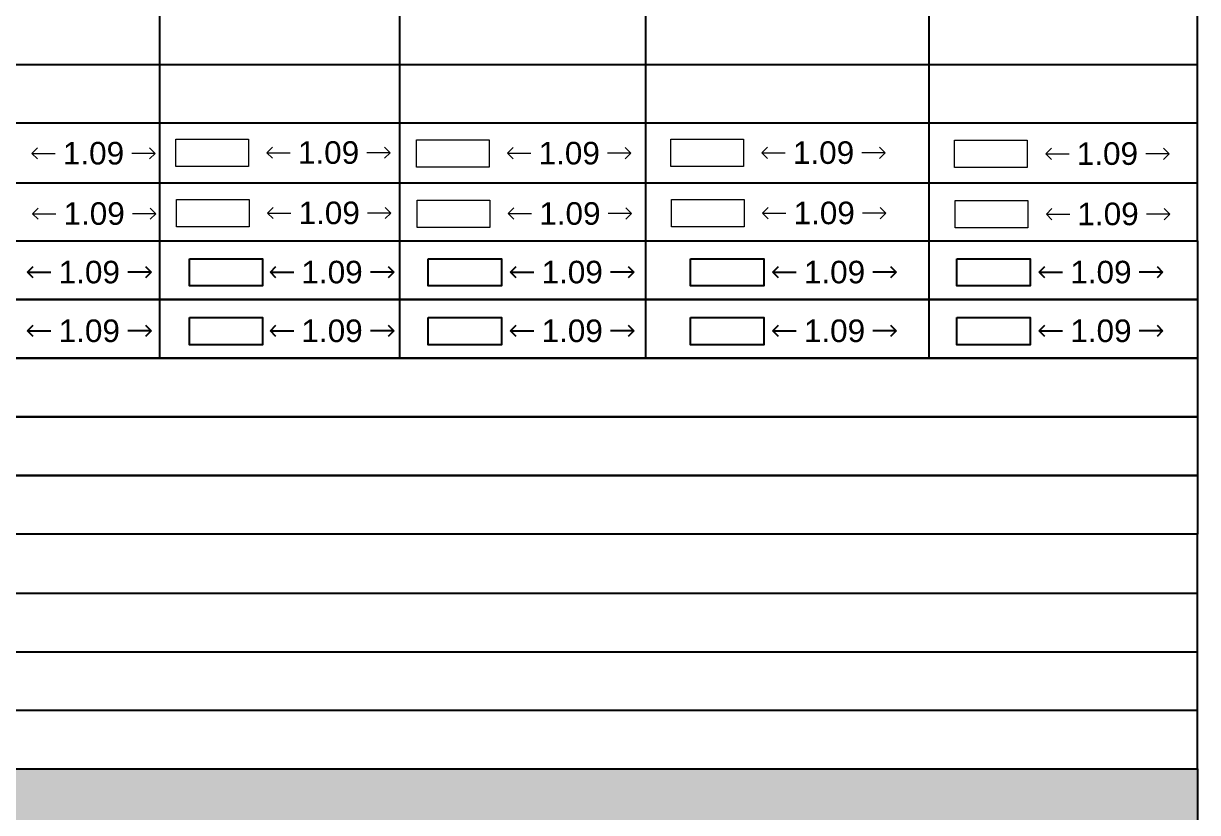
# Model space of a CAD drawing. Header units: millimetres. Extents: x -9481 to -9286, y 28694 to 28853.
# Drawn here: x -9452.65 to -9442.23, y 28744.34 to 28751.33 of the extents above; entities that cross this region are included whole.
import ezdxf

# ---------------------------------------------------------------- set-up
doc = ezdxf.new("R2010")
doc.units = ezdxf.units.MM
doc.header["$PDMODE"] = 34
doc.header["$PDSIZE"] = -15
doc.linetypes.add('CONTINULUS', pattern=[0])
for name, color, linetype in [('BLK_1_FLR_-1_ROOM_1_MEZ_AREA_1', 11, 'Continuous'), ('BLK_1_FLR_-1_ROOM_2_MEZ_AREA_1', 11, 'Continuous'), ('BLK_1_FLR_-2_ROOM_1_MEZ_AREA_1', 11, 'Continuous'), ('BLK_1_FLR_-2_ROOM_2_MEZ_AREA_1', 11, 'Continuous'), ('BLK_1_FLR_2_ROOM_1_MEZ_AREA_1', 11, 'Continuous'), ('BLK_1_FLR_2_ROOM_2_MEZ_AREA_1', 11, 'Continuous'), ('BLK_1_FLR_3_ROOM_1_MEZ_AREA_1', 11, 'Continuous'), ('BLK_1_FLR_3_ROOM_2_MEZ_AREA_1', 11, 'Continuous'), ('BLK_1_FLR_4_ROOM_1_MEZ_AREA_1', 11, 'Continuous'), ('BLK_1_FLR_4_ROOM_2_MEZ_AREA_1', 11, 'Continuous'), ('BLK_1_PLANTATION_GREENSTRIP', 7, 'Continuous'), ('HATCH', 7, 'Continuous')]:
    doc.layers.add(name, color=color, linetype=linetype)
for name, color, linetype, lineweight in [('BLK_1_FLR_-1_SERVICE_FLOOR', 7, 'Continuous', 0), ('BLK_1_FLR_-1_SERVICE_FLOOR_EXISTING', 7, 'Continuous', 0), ('BLK_1_FLR_-2_SERVICE_FLOOR', 7, 'Continuous', 0), ('BLK_1_FLR_-2_SERVICE_FLOOR_EXISTING', 7, 'Continuous', 0), ('BLK_1_FLR_3_SERVICE_FLOOR', 7, 'Continuous', 0), ('BLK_1_FLR_3_SERVICE_FLOOR_EXISTING', 7, 'Continuous', 0), ('BLK_1_FLR_4_SERVICE_FLOOR', 7, 'Continuous', 0), ('BLK_1_FLR_4_SERVICE_FLOOR_EXISTING', 7, 'Continuous', 0), ('BLK_1_FLR_5_SERVICE_FLOOR', 7, 'Continuous', 0), ('BLK_1_FLR_5_SERVICE_FLOOR_EXISTING', 7, 'Continuous', 0), ('PLAN', 7, 'Continuous', 40)]:
    doc.layers.add(name, color=color, linetype=linetype, lineweight=lineweight)
doc.styles.add('Arial', font='arial.ttf', dxfattribs={"height": 0.2})
doc.styles.add('style2', font='arial.ttf', dxfattribs={"height": 0.3})
doc.dimstyles.new('INT DIM', dxfattribs={"dimtxt": 0.3, "dimasz": 0.1, "dimexe": 0.18, "dimexo": 0.0625, "dimgap": 0.09, "dimtad": 0, "dimzin": 0, "dimdsep": 46, "dimtxsty": 'style2', "dimblk": 'OPEN90', "dimcen": 0.09, "dimse1": 1, "dimse2": 1, "dimclrd": 250, "dimclrt": 256, "dimadec": 0, "dimazin": 0, "dimtfac": 1, "dimtofl": 0, "dimtmove": 0, "dimatfit": 3, "dimfxl": 1, "dimtolj": 1, "dimtzin": 0, "dimlwd": -1, "dimarcsym": 0})

# ---------------------------------------------------------------- blocks, each defined once
blk = doc.blocks.new('J4')
at = {"layer": 'HATCH', "linetype": 'CONTINULUS', "ltscale": 0.05}
h = blk.add_hatch(color=241, dxfattribs=at)
h.dxf.hatch_style = 1
h.paths.add_polyline_path([(-9435.455, 28796.771), (-9435.455, 28795.998), (-9396.427, 28795.998), (-9396.427, 28796.771)])
blk.add_lwpolyline([(-9435.455, 28796.771), (-9396.427, 28796.771), (-9396.427, 28795.998), (-9435.455, 28795.998), (-9435.455, 28796.771)], close=True)
blk = doc.blocks.new('_Open90')
at = {"layer": 'PLAN', "color": 0, "lineweight": -2}
for p, q in [((0, 0), (-1, 0)), ((-0.5, 0.5), (0, 0)), ((0, 0), (-0.5, -0.5))]:
    blk.add_line(p, q, dxfattribs=at)
blk = doc.blocks.new('*D270')
at = {"layer": 'BLK_1_FLR_2_ROOM_1_MEZ_AREA_1', "color": 250, "ltscale": 0.05}
for p, q in [((-9452.509323, 28749.126362), (-9452.402135, 28749.126362)), ((-9451.614347, 28749.126362), (-9451.721535, 28749.126362))]:
    blk.add_line(p, q, dxfattribs=at)
at = {"layer": 'Defpoints', "color": 0}
for p in [(-9452.609323, 28749.246437), (-9451.514347, 28749.246437), (-9451.514347, 28749.126362)]:
    blk.add_point(p, dxfattribs=at)
at = {"layer": 'BLK_1_FLR_2_ROOM_1_MEZ_AREA_1', "color": 250, "xscale": 0.1, "yscale": 0.1, "zscale": 0.1, "rotation": 180}
blk.add_blockref('_Open90', (-9452.609323, 28749.126362), dxfattribs=at)
at = {"layer": 'BLK_1_FLR_2_ROOM_1_MEZ_AREA_1', "color": 250, "xscale": 0.1, "yscale": 0.1, "zscale": 0.1}
blk.add_blockref('_Open90', (-9451.514347, 28749.126362), dxfattribs=at)
at = {"layer": 'BLK_1_FLR_2_ROOM_1_MEZ_AREA_1', "linetype": 'CONTINULUS', "ltscale": 0.05, "insert": (-9452.061835, 28749.126362), "char_height": 0.2, "attachment_point": 5, "style": 'Arial', "bg_fill": 3, "box_fill_scale": 1.1, "bg_fill_color": 256, "bg_fill_true_color": 13158600, "bg_fill_transparency": 0}
blk.add_mtext('\\A1;1.09', dxfattribs=at)
blk = doc.blocks.new('*D271')
at = {"layer": 'BLK_1_FLR_3_ROOM_1_MEZ_AREA_1', "color": 250, "ltscale": 0.05}
for p, q in [((-9450.355799, 28749.126362), (-9450.248611, 28749.126362)), ((-9449.460823, 28749.126362), (-9449.568011, 28749.126362))]:
    blk.add_line(p, q, dxfattribs=at)
at = {"layer": 'Defpoints', "color": 0}
for p in [(-9450.455799, 28749.246437), (-9449.360823, 28749.246437), (-9449.360823, 28749.126362)]:
    blk.add_point(p, dxfattribs=at)
at = {"layer": 'BLK_1_FLR_3_ROOM_1_MEZ_AREA_1', "color": 250, "xscale": 0.1, "yscale": 0.1, "zscale": 0.1, "rotation": 180}
blk.add_blockref('_Open90', (-9450.455799, 28749.126362), dxfattribs=at)
at = {"layer": 'BLK_1_FLR_3_ROOM_1_MEZ_AREA_1', "color": 250, "xscale": 0.1, "yscale": 0.1, "zscale": 0.1}
blk.add_blockref('_Open90', (-9449.360823, 28749.126362), dxfattribs=at)
at = {"layer": 'BLK_1_FLR_3_ROOM_1_MEZ_AREA_1', "linetype": 'CONTINULUS', "ltscale": 0.05, "insert": (-9449.908311, 28749.126362), "char_height": 0.2, "attachment_point": 5, "style": 'Arial', "bg_fill": 3, "box_fill_scale": 1.1, "bg_fill_color": 256, "bg_fill_true_color": 13158600, "bg_fill_transparency": 0}
blk.add_mtext('\\A1;1.09', dxfattribs=at)
blk = doc.blocks.new('*D272')
at = {"layer": 'BLK_1_FLR_4_ROOM_1_MEZ_AREA_1', "color": 250, "ltscale": 0.05}
for p, q in [((-9448.225369, 28749.126362), (-9448.118181, 28749.126362)), ((-9447.330393, 28749.126362), (-9447.437581, 28749.126362))]:
    blk.add_line(p, q, dxfattribs=at)
at = {"layer": 'Defpoints', "color": 0}
for p in [(-9448.325369, 28749.246437), (-9447.230393, 28749.246437), (-9447.230393, 28749.126362)]:
    blk.add_point(p, dxfattribs=at)
at = {"layer": 'BLK_1_FLR_4_ROOM_1_MEZ_AREA_1', "color": 250, "xscale": 0.1, "yscale": 0.1, "zscale": 0.1, "rotation": 180}
blk.add_blockref('_Open90', (-9448.325369, 28749.126362), dxfattribs=at)
at = {"layer": 'BLK_1_FLR_4_ROOM_1_MEZ_AREA_1', "color": 250, "xscale": 0.1, "yscale": 0.1, "zscale": 0.1}
blk.add_blockref('_Open90', (-9447.230393, 28749.126362), dxfattribs=at)
at = {"layer": 'BLK_1_FLR_4_ROOM_1_MEZ_AREA_1', "linetype": 'CONTINULUS', "ltscale": 0.05, "insert": (-9447.777881, 28749.126362), "char_height": 0.2, "attachment_point": 5, "style": 'Arial', "bg_fill": 3, "box_fill_scale": 1.1, "bg_fill_color": 256, "bg_fill_true_color": 13158600, "bg_fill_transparency": 0}
blk.add_mtext('\\A1;1.09', dxfattribs=at)
blk = doc.blocks.new('*D273')
at = {"layer": 'BLK_1_FLR_-1_ROOM_1_MEZ_AREA_1', "color": 250, "ltscale": 0.05}
for p, q in [((-9445.897941, 28749.126362), (-9445.790753, 28749.126362)), ((-9445.002965, 28749.126362), (-9445.110153, 28749.126362))]:
    blk.add_line(p, q, dxfattribs=at)
at = {"layer": 'Defpoints', "color": 0}
for p in [(-9445.997941, 28749.246437), (-9444.902965, 28749.246437), (-9444.902965, 28749.126362)]:
    blk.add_point(p, dxfattribs=at)
at = {"layer": 'BLK_1_FLR_-1_ROOM_1_MEZ_AREA_1', "color": 250, "xscale": 0.1, "yscale": 0.1, "zscale": 0.1, "rotation": 180}
blk.add_blockref('_Open90', (-9445.997941, 28749.126362), dxfattribs=at)
at = {"layer": 'BLK_1_FLR_-1_ROOM_1_MEZ_AREA_1', "color": 250, "xscale": 0.1, "yscale": 0.1, "zscale": 0.1}
blk.add_blockref('_Open90', (-9444.902965, 28749.126362), dxfattribs=at)
at = {"layer": 'BLK_1_FLR_-1_ROOM_1_MEZ_AREA_1', "linetype": 'CONTINULUS', "ltscale": 0.05, "insert": (-9445.450453, 28749.126362), "char_height": 0.2, "attachment_point": 5, "style": 'Arial', "bg_fill": 3, "box_fill_scale": 1.1, "bg_fill_color": 256, "bg_fill_true_color": 13158600, "bg_fill_transparency": 0}
blk.add_mtext('\\A1;1.09', dxfattribs=at)
blk = doc.blocks.new('*D274')
at = {"layer": 'BLK_1_FLR_-2_ROOM_1_MEZ_AREA_1', "color": 250, "ltscale": 0.05}
for p, q in [((-9443.534248, 28749.126362), (-9443.42706, 28749.126362)), ((-9442.639272, 28749.126362), (-9442.74646, 28749.126362))]:
    blk.add_line(p, q, dxfattribs=at)
at = {"layer": 'Defpoints', "color": 0}
for p in [(-9443.634248, 28749.246437), (-9442.539272, 28749.246437), (-9442.539272, 28749.126362)]:
    blk.add_point(p, dxfattribs=at)
at = {"layer": 'BLK_1_FLR_-2_ROOM_1_MEZ_AREA_1', "color": 250, "xscale": 0.1, "yscale": 0.1, "zscale": 0.1, "rotation": 180}
blk.add_blockref('_Open90', (-9443.634248, 28749.126362), dxfattribs=at)
at = {"layer": 'BLK_1_FLR_-2_ROOM_1_MEZ_AREA_1', "color": 250, "xscale": 0.1, "yscale": 0.1, "zscale": 0.1}
blk.add_blockref('_Open90', (-9442.539272, 28749.126362), dxfattribs=at)
at = {"layer": 'BLK_1_FLR_-2_ROOM_1_MEZ_AREA_1', "linetype": 'CONTINULUS', "ltscale": 0.05, "insert": (-9443.08676, 28749.126362), "char_height": 0.2, "attachment_point": 5, "style": 'Arial', "bg_fill": 3, "box_fill_scale": 1.1, "bg_fill_color": 256, "bg_fill_true_color": 13158600, "bg_fill_transparency": 0}
blk.add_mtext('\\A1;1.09', dxfattribs=at)
blk = doc.blocks.new('*D277')
at = {"layer": 'BLK_1_FLR_2_ROOM_2_MEZ_AREA_1', "color": 250, "ltscale": 0.05}
for p, q in [((-9452.509323, 28748.605715), (-9452.402135, 28748.605715)), ((-9451.614347, 28748.605715), (-9451.721535, 28748.605715))]:
    blk.add_line(p, q, dxfattribs=at)
at = {"layer": 'Defpoints', "color": 0}
for p in [(-9452.609323, 28748.72579), (-9451.514347, 28748.72579), (-9451.514347, 28748.605715)]:
    blk.add_point(p, dxfattribs=at)
at = {"layer": 'BLK_1_FLR_2_ROOM_2_MEZ_AREA_1', "color": 250, "xscale": 0.1, "yscale": 0.1, "zscale": 0.1, "rotation": 180}
blk.add_blockref('_Open90', (-9452.609323, 28748.605715), dxfattribs=at)
at = {"layer": 'BLK_1_FLR_2_ROOM_2_MEZ_AREA_1', "color": 250, "xscale": 0.1, "yscale": 0.1, "zscale": 0.1}
blk.add_blockref('_Open90', (-9451.514347, 28748.605715), dxfattribs=at)
at = {"layer": 'BLK_1_FLR_2_ROOM_2_MEZ_AREA_1', "linetype": 'CONTINULUS', "ltscale": 0.05, "insert": (-9452.061835, 28748.605715), "char_height": 0.2, "attachment_point": 5, "style": 'Arial', "bg_fill": 3, "box_fill_scale": 1.1, "bg_fill_color": 256, "bg_fill_true_color": 13158600, "bg_fill_transparency": 0}
blk.add_mtext('\\A1;1.09', dxfattribs=at)
blk = doc.blocks.new('*D278')
at = {"layer": 'BLK_1_FLR_3_ROOM_2_MEZ_AREA_1', "color": 250, "ltscale": 0.05}
for p, q in [((-9450.355799, 28748.605715), (-9450.248611, 28748.605715)), ((-9449.460823, 28748.605715), (-9449.568011, 28748.605715))]:
    blk.add_line(p, q, dxfattribs=at)
at = {"layer": 'Defpoints', "color": 0}
for p in [(-9450.455799, 28748.72579), (-9449.360823, 28748.72579), (-9449.360823, 28748.605715)]:
    blk.add_point(p, dxfattribs=at)
at = {"layer": 'BLK_1_FLR_3_ROOM_2_MEZ_AREA_1', "color": 250, "xscale": 0.1, "yscale": 0.1, "zscale": 0.1, "rotation": 180}
blk.add_blockref('_Open90', (-9450.455799, 28748.605715), dxfattribs=at)
at = {"layer": 'BLK_1_FLR_3_ROOM_2_MEZ_AREA_1', "color": 250, "xscale": 0.1, "yscale": 0.1, "zscale": 0.1}
blk.add_blockref('_Open90', (-9449.360823, 28748.605715), dxfattribs=at)
at = {"layer": 'BLK_1_FLR_3_ROOM_2_MEZ_AREA_1', "linetype": 'CONTINULUS', "ltscale": 0.05, "insert": (-9449.908311, 28748.605715), "char_height": 0.2, "attachment_point": 5, "style": 'Arial', "bg_fill": 3, "box_fill_scale": 1.1, "bg_fill_color": 256, "bg_fill_true_color": 13158600, "bg_fill_transparency": 0}
blk.add_mtext('\\A1;1.09', dxfattribs=at)
blk = doc.blocks.new('*D279')
at = {"layer": 'BLK_1_FLR_4_ROOM_2_MEZ_AREA_1', "color": 250, "ltscale": 0.05}
for p, q in [((-9448.225369, 28748.605715), (-9448.118181, 28748.605715)), ((-9447.330393, 28748.605715), (-9447.437581, 28748.605715))]:
    blk.add_line(p, q, dxfattribs=at)
at = {"layer": 'Defpoints', "color": 0}
for p in [(-9448.325369, 28748.72579), (-9447.230393, 28748.72579), (-9447.230393, 28748.605715)]:
    blk.add_point(p, dxfattribs=at)
at = {"layer": 'BLK_1_FLR_4_ROOM_2_MEZ_AREA_1', "color": 250, "xscale": 0.1, "yscale": 0.1, "zscale": 0.1, "rotation": 180}
blk.add_blockref('_Open90', (-9448.325369, 28748.605715), dxfattribs=at)
at = {"layer": 'BLK_1_FLR_4_ROOM_2_MEZ_AREA_1', "color": 250, "xscale": 0.1, "yscale": 0.1, "zscale": 0.1}
blk.add_blockref('_Open90', (-9447.230393, 28748.605715), dxfattribs=at)
at = {"layer": 'BLK_1_FLR_4_ROOM_2_MEZ_AREA_1', "linetype": 'CONTINULUS', "ltscale": 0.05, "insert": (-9447.777881, 28748.605715), "char_height": 0.2, "attachment_point": 5, "style": 'Arial', "bg_fill": 3, "box_fill_scale": 1.1, "bg_fill_color": 256, "bg_fill_true_color": 13158600, "bg_fill_transparency": 0}
blk.add_mtext('\\A1;1.09', dxfattribs=at)
blk = doc.blocks.new('*D280')
at = {"layer": 'BLK_1_FLR_-1_ROOM_2_MEZ_AREA_1', "color": 250, "ltscale": 0.05}
for p, q in [((-9445.897941, 28748.605715), (-9445.790753, 28748.605715)), ((-9445.002965, 28748.605715), (-9445.110153, 28748.605715))]:
    blk.add_line(p, q, dxfattribs=at)
at = {"layer": 'Defpoints', "color": 0}
for p in [(-9445.997941, 28748.72579), (-9444.902965, 28748.72579), (-9444.902965, 28748.605715)]:
    blk.add_point(p, dxfattribs=at)
at = {"layer": 'BLK_1_FLR_-1_ROOM_2_MEZ_AREA_1', "color": 250, "xscale": 0.1, "yscale": 0.1, "zscale": 0.1, "rotation": 180}
blk.add_blockref('_Open90', (-9445.997941, 28748.605715), dxfattribs=at)
at = {"layer": 'BLK_1_FLR_-1_ROOM_2_MEZ_AREA_1', "color": 250, "xscale": 0.1, "yscale": 0.1, "zscale": 0.1}
blk.add_blockref('_Open90', (-9444.902965, 28748.605715), dxfattribs=at)
at = {"layer": 'BLK_1_FLR_-1_ROOM_2_MEZ_AREA_1', "linetype": 'CONTINULUS', "ltscale": 0.05, "insert": (-9445.450453, 28748.605715), "char_height": 0.2, "attachment_point": 5, "style": 'Arial', "bg_fill": 3, "box_fill_scale": 1.1, "bg_fill_color": 256, "bg_fill_true_color": 13158600, "bg_fill_transparency": 0}
blk.add_mtext('\\A1;1.09', dxfattribs=at)
blk = doc.blocks.new('*D281')
at = {"layer": 'BLK_1_FLR_-2_ROOM_2_MEZ_AREA_1', "color": 250, "ltscale": 0.05}
for p, q in [((-9443.534248, 28748.605715), (-9443.42706, 28748.605715)), ((-9442.639272, 28748.605715), (-9442.74646, 28748.605715))]:
    blk.add_line(p, q, dxfattribs=at)
at = {"layer": 'Defpoints', "color": 0}
for p in [(-9443.634248, 28748.72579), (-9442.539272, 28748.72579), (-9442.539272, 28748.605715)]:
    blk.add_point(p, dxfattribs=at)
at = {"layer": 'BLK_1_FLR_-2_ROOM_2_MEZ_AREA_1', "color": 250, "xscale": 0.1, "yscale": 0.1, "zscale": 0.1, "rotation": 180}
blk.add_blockref('_Open90', (-9443.634248, 28748.605715), dxfattribs=at)
at = {"layer": 'BLK_1_FLR_-2_ROOM_2_MEZ_AREA_1', "color": 250, "xscale": 0.1, "yscale": 0.1, "zscale": 0.1}
blk.add_blockref('_Open90', (-9442.539272, 28748.605715), dxfattribs=at)
at = {"layer": 'BLK_1_FLR_-2_ROOM_2_MEZ_AREA_1', "linetype": 'CONTINULUS', "ltscale": 0.05, "insert": (-9443.08676, 28748.605715), "char_height": 0.2, "attachment_point": 5, "style": 'Arial', "bg_fill": 3, "box_fill_scale": 1.1, "bg_fill_color": 256, "bg_fill_true_color": 13158600, "bg_fill_transparency": 0}
blk.add_mtext('\\A1;1.09', dxfattribs=at)
blk = doc.blocks.new('*D323')
at = {"layer": 'BLK_1_FLR_3_SERVICE_FLOOR', "color": 250, "ltscale": 0.05}
for p, q in [((-9452.472257, 28750.180411), (-9452.365068, 28750.180411)), ((-9451.57728, 28750.180411), (-9451.684468, 28750.180411))]:
    blk.add_line(p, q, dxfattribs=at)
at = {"layer": 'Defpoints', "color": 0}
for p in [(-9452.572257, 28750.300485), (-9451.47728, 28750.300485), (-9451.47728, 28750.180411)]:
    blk.add_point(p, dxfattribs=at)
at = {"layer": 'BLK_1_FLR_3_SERVICE_FLOOR', "color": 250, "xscale": 0.1, "yscale": 0.1, "zscale": 0.1, "rotation": 180}
blk.add_blockref('_Open90', (-9452.572257, 28750.180411), dxfattribs=at)
at = {"layer": 'BLK_1_FLR_3_SERVICE_FLOOR', "color": 250, "xscale": 0.1, "yscale": 0.1, "zscale": 0.1}
blk.add_blockref('_Open90', (-9451.47728, 28750.180411), dxfattribs=at)
at = {"layer": 'BLK_1_FLR_3_SERVICE_FLOOR', "linetype": 'CONTINULUS', "ltscale": 0.05, "insert": (-9452.024768, 28750.180411), "char_height": 0.2, "attachment_point": 5, "style": 'Arial', "bg_fill": 3, "box_fill_scale": 1.1, "bg_fill_color": 256, "bg_fill_true_color": 13158600, "bg_fill_transparency": 0}
blk.add_mtext('\\A1;1.09', dxfattribs=at)
blk = doc.blocks.new('*D324')
at = {"layer": 'BLK_1_FLR_4_SERVICE_FLOOR', "color": 250, "ltscale": 0.05}
for p, q in [((-9450.386752, 28750.186311), (-9450.279564, 28750.186311)), ((-9449.491776, 28750.186311), (-9449.598964, 28750.186311))]:
    blk.add_line(p, q, dxfattribs=at)
at = {"layer": 'Defpoints', "color": 0}
for p in [(-9450.486752, 28750.306386), (-9449.391776, 28750.306386), (-9449.391776, 28750.186311)]:
    blk.add_point(p, dxfattribs=at)
at = {"layer": 'BLK_1_FLR_4_SERVICE_FLOOR', "color": 250, "xscale": 0.1, "yscale": 0.1, "zscale": 0.1, "rotation": 180}
blk.add_blockref('_Open90', (-9450.486752, 28750.186311), dxfattribs=at)
at = {"layer": 'BLK_1_FLR_4_SERVICE_FLOOR', "color": 250, "xscale": 0.1, "yscale": 0.1, "zscale": 0.1}
blk.add_blockref('_Open90', (-9449.391776, 28750.186311), dxfattribs=at)
at = {"layer": 'BLK_1_FLR_4_SERVICE_FLOOR', "linetype": 'CONTINULUS', "ltscale": 0.05, "insert": (-9449.939264, 28750.186311), "char_height": 0.2, "attachment_point": 5, "style": 'Arial', "bg_fill": 3, "box_fill_scale": 1.1, "bg_fill_color": 256, "bg_fill_true_color": 13158600, "bg_fill_transparency": 0}
blk.add_mtext('\\A1;1.09', dxfattribs=at)
blk = doc.blocks.new('*D325')
at = {"layer": 'BLK_1_FLR_5_SERVICE_FLOOR', "color": 250, "ltscale": 0.05}
for p, q in [((-9448.251436, 28750.181013), (-9448.144248, 28750.181013)), ((-9447.35646, 28750.181013), (-9447.463648, 28750.181013))]:
    blk.add_line(p, q, dxfattribs=at)
at = {"layer": 'Defpoints', "color": 0}
for p in [(-9448.351436, 28750.301087), (-9447.25646, 28750.301087), (-9447.25646, 28750.181013)]:
    blk.add_point(p, dxfattribs=at)
at = {"layer": 'BLK_1_FLR_5_SERVICE_FLOOR', "color": 250, "xscale": 0.1, "yscale": 0.1, "zscale": 0.1, "rotation": 180}
blk.add_blockref('_Open90', (-9448.351436, 28750.181013), dxfattribs=at)
at = {"layer": 'BLK_1_FLR_5_SERVICE_FLOOR', "color": 250, "xscale": 0.1, "yscale": 0.1, "zscale": 0.1}
blk.add_blockref('_Open90', (-9447.25646, 28750.181013), dxfattribs=at)
at = {"layer": 'BLK_1_FLR_5_SERVICE_FLOOR', "linetype": 'CONTINULUS', "ltscale": 0.05, "insert": (-9447.803948, 28750.181013), "char_height": 0.2, "attachment_point": 5, "style": 'Arial', "bg_fill": 3, "box_fill_scale": 1.1, "bg_fill_color": 256, "bg_fill_true_color": 13158600, "bg_fill_transparency": 0}
blk.add_mtext('\\A1;1.09', dxfattribs=at)
blk = doc.blocks.new('*D326')
at = {"layer": 'BLK_1_FLR_-1_SERVICE_FLOOR', "color": 250, "ltscale": 0.05}
for p, q in [((-9445.995344, 28750.185588), (-9445.888156, 28750.185588)), ((-9445.100368, 28750.185588), (-9445.207556, 28750.185588))]:
    blk.add_line(p, q, dxfattribs=at)
at = {"layer": 'Defpoints', "color": 0}
for p in [(-9446.095344, 28750.305663), (-9445.000368, 28750.305663), (-9445.000368, 28750.185588)]:
    blk.add_point(p, dxfattribs=at)
at = {"layer": 'BLK_1_FLR_-1_SERVICE_FLOOR', "color": 250, "xscale": 0.1, "yscale": 0.1, "zscale": 0.1, "rotation": 180}
blk.add_blockref('_Open90', (-9446.095344, 28750.185588), dxfattribs=at)
at = {"layer": 'BLK_1_FLR_-1_SERVICE_FLOOR', "color": 250, "xscale": 0.1, "yscale": 0.1, "zscale": 0.1}
blk.add_blockref('_Open90', (-9445.000368, 28750.185588), dxfattribs=at)
at = {"layer": 'BLK_1_FLR_-1_SERVICE_FLOOR', "linetype": 'CONTINULUS', "ltscale": 0.05, "insert": (-9445.547856, 28750.185588), "char_height": 0.2, "attachment_point": 5, "style": 'Arial', "bg_fill": 3, "box_fill_scale": 1.1, "bg_fill_color": 256, "bg_fill_true_color": 13158600, "bg_fill_transparency": 0}
blk.add_mtext('\\A1;1.09', dxfattribs=at)
blk = doc.blocks.new('*D327')
at = {"layer": 'BLK_1_FLR_-2_SERVICE_FLOOR', "color": 250, "ltscale": 0.05}
for p, q in [((-9443.476748, 28750.176919), (-9443.36956, 28750.176919)), ((-9442.581772, 28750.176919), (-9442.68896, 28750.176919))]:
    blk.add_line(p, q, dxfattribs=at)
at = {"layer": 'Defpoints', "color": 0}
for p in [(-9443.576748, 28750.296993), (-9442.481772, 28750.296993), (-9442.481772, 28750.176919)]:
    blk.add_point(p, dxfattribs=at)
at = {"layer": 'BLK_1_FLR_-2_SERVICE_FLOOR', "color": 250, "xscale": 0.1, "yscale": 0.1, "zscale": 0.1, "rotation": 180}
blk.add_blockref('_Open90', (-9443.576748, 28750.176919), dxfattribs=at)
at = {"layer": 'BLK_1_FLR_-2_SERVICE_FLOOR', "color": 250, "xscale": 0.1, "yscale": 0.1, "zscale": 0.1}
blk.add_blockref('_Open90', (-9442.481772, 28750.176919), dxfattribs=at)
at = {"layer": 'BLK_1_FLR_-2_SERVICE_FLOOR', "linetype": 'CONTINULUS', "ltscale": 0.05, "insert": (-9443.02926, 28750.176919), "char_height": 0.2, "attachment_point": 5, "style": 'Arial', "bg_fill": 3, "box_fill_scale": 1.1, "bg_fill_color": 256, "bg_fill_true_color": 13158600, "bg_fill_transparency": 0}
blk.add_mtext('\\A1;1.09', dxfattribs=at)
blk = doc.blocks.new('*D330')
at = {"layer": 'BLK_1_FLR_3_SERVICE_FLOOR_EXISTING', "color": 250, "ltscale": 0.05}
for p, q in [((-9452.466546, 28749.645408), (-9452.359358, 28749.645408)), ((-9451.57157, 28749.645408), (-9451.678758, 28749.645408))]:
    blk.add_line(p, q, dxfattribs=at)
at = {"layer": 'Defpoints', "color": 0}
for p in [(-9452.566546, 28749.765482), (-9451.47157, 28749.765482), (-9451.47157, 28749.645408)]:
    blk.add_point(p, dxfattribs=at)
at = {"layer": 'BLK_1_FLR_3_SERVICE_FLOOR_EXISTING', "color": 250, "xscale": 0.1, "yscale": 0.1, "zscale": 0.1, "rotation": 180}
blk.add_blockref('_Open90', (-9452.566546, 28749.645408), dxfattribs=at)
at = {"layer": 'BLK_1_FLR_3_SERVICE_FLOOR_EXISTING', "color": 250, "xscale": 0.1, "yscale": 0.1, "zscale": 0.1}
blk.add_blockref('_Open90', (-9451.47157, 28749.645408), dxfattribs=at)
at = {"layer": 'BLK_1_FLR_3_SERVICE_FLOOR_EXISTING', "linetype": 'CONTINULUS', "ltscale": 0.05, "insert": (-9452.019058, 28749.645408), "char_height": 0.2, "attachment_point": 5, "style": 'Arial', "bg_fill": 3, "box_fill_scale": 1.1, "bg_fill_color": 256, "bg_fill_true_color": 13158600, "bg_fill_transparency": 0}
blk.add_mtext('\\A1;1.09', dxfattribs=at)
blk = doc.blocks.new('*D331')
at = {"layer": 'BLK_1_FLR_4_SERVICE_FLOOR_EXISTING', "color": 250, "ltscale": 0.05}
for p, q in [((-9450.381041, 28749.651308), (-9450.273853, 28749.651308)), ((-9449.486065, 28749.651308), (-9449.593253, 28749.651308))]:
    blk.add_line(p, q, dxfattribs=at)
at = {"layer": 'Defpoints', "color": 0}
for p in [(-9450.481041, 28749.771383), (-9449.386065, 28749.771383), (-9449.386065, 28749.651308)]:
    blk.add_point(p, dxfattribs=at)
at = {"layer": 'BLK_1_FLR_4_SERVICE_FLOOR_EXISTING', "color": 250, "xscale": 0.1, "yscale": 0.1, "zscale": 0.1, "rotation": 180}
blk.add_blockref('_Open90', (-9450.481041, 28749.651308), dxfattribs=at)
at = {"layer": 'BLK_1_FLR_4_SERVICE_FLOOR_EXISTING', "color": 250, "xscale": 0.1, "yscale": 0.1, "zscale": 0.1}
blk.add_blockref('_Open90', (-9449.386065, 28749.651308), dxfattribs=at)
at = {"layer": 'BLK_1_FLR_4_SERVICE_FLOOR_EXISTING', "linetype": 'CONTINULUS', "ltscale": 0.05, "insert": (-9449.933553, 28749.651308), "char_height": 0.2, "attachment_point": 5, "style": 'Arial', "bg_fill": 3, "box_fill_scale": 1.1, "bg_fill_color": 256, "bg_fill_true_color": 13158600, "bg_fill_transparency": 0}
blk.add_mtext('\\A1;1.09', dxfattribs=at)
blk = doc.blocks.new('*D332')
at = {"layer": 'BLK_1_FLR_5_SERVICE_FLOOR_EXISTING', "color": 250, "ltscale": 0.05}
for p, q in [((-9448.245726, 28749.64601), (-9448.138537, 28749.64601)), ((-9447.350749, 28749.64601), (-9447.457937, 28749.64601))]:
    blk.add_line(p, q, dxfattribs=at)
at = {"layer": 'Defpoints', "color": 0}
for p in [(-9448.345726, 28749.766084), (-9447.250749, 28749.766084), (-9447.250749, 28749.64601)]:
    blk.add_point(p, dxfattribs=at)
at = {"layer": 'BLK_1_FLR_5_SERVICE_FLOOR_EXISTING', "color": 250, "xscale": 0.1, "yscale": 0.1, "zscale": 0.1, "rotation": 180}
blk.add_blockref('_Open90', (-9448.345726, 28749.64601), dxfattribs=at)
at = {"layer": 'BLK_1_FLR_5_SERVICE_FLOOR_EXISTING', "color": 250, "xscale": 0.1, "yscale": 0.1, "zscale": 0.1}
blk.add_blockref('_Open90', (-9447.250749, 28749.64601), dxfattribs=at)
at = {"layer": 'BLK_1_FLR_5_SERVICE_FLOOR_EXISTING', "linetype": 'CONTINULUS', "ltscale": 0.05, "insert": (-9447.798237, 28749.64601), "char_height": 0.2, "attachment_point": 5, "style": 'Arial', "bg_fill": 3, "box_fill_scale": 1.1, "bg_fill_color": 256, "bg_fill_true_color": 13158600, "bg_fill_transparency": 0}
blk.add_mtext('\\A1;1.09', dxfattribs=at)
blk = doc.blocks.new('*D333')
at = {"layer": 'BLK_1_FLR_-1_SERVICE_FLOOR_EXISTING', "color": 250, "ltscale": 0.05}
for p, q in [((-9445.989634, 28749.650585), (-9445.882445, 28749.650585)), ((-9445.094657, 28749.650585), (-9445.201845, 28749.650585))]:
    blk.add_line(p, q, dxfattribs=at)
at = {"layer": 'Defpoints', "color": 0}
for p in [(-9446.089634, 28749.77066), (-9444.994657, 28749.77066), (-9444.994657, 28749.650585)]:
    blk.add_point(p, dxfattribs=at)
at = {"layer": 'BLK_1_FLR_-1_SERVICE_FLOOR_EXISTING', "color": 250, "xscale": 0.1, "yscale": 0.1, "zscale": 0.1, "rotation": 180}
blk.add_blockref('_Open90', (-9446.089634, 28749.650585), dxfattribs=at)
at = {"layer": 'BLK_1_FLR_-1_SERVICE_FLOOR_EXISTING', "color": 250, "xscale": 0.1, "yscale": 0.1, "zscale": 0.1}
blk.add_blockref('_Open90', (-9444.994657, 28749.650585), dxfattribs=at)
at = {"layer": 'BLK_1_FLR_-1_SERVICE_FLOOR_EXISTING', "linetype": 'CONTINULUS', "ltscale": 0.05, "insert": (-9445.542145, 28749.650585), "char_height": 0.2, "attachment_point": 5, "style": 'Arial', "bg_fill": 3, "box_fill_scale": 1.1, "bg_fill_color": 256, "bg_fill_true_color": 13158600, "bg_fill_transparency": 0}
blk.add_mtext('\\A1;1.09', dxfattribs=at)
blk = doc.blocks.new('*D334')
at = {"layer": 'BLK_1_FLR_-2_SERVICE_FLOOR_EXISTING', "color": 250, "ltscale": 0.05}
for p, q in [((-9443.471037, 28749.641916), (-9443.363849, 28749.641916)), ((-9442.576061, 28749.641916), (-9442.683249, 28749.641916))]:
    blk.add_line(p, q, dxfattribs=at)
at = {"layer": 'Defpoints', "color": 0}
for p in [(-9443.571037, 28749.76199), (-9442.476061, 28749.76199), (-9442.476061, 28749.641916)]:
    blk.add_point(p, dxfattribs=at)
at = {"layer": 'BLK_1_FLR_-2_SERVICE_FLOOR_EXISTING', "color": 250, "xscale": 0.1, "yscale": 0.1, "zscale": 0.1, "rotation": 180}
blk.add_blockref('_Open90', (-9443.571037, 28749.641916), dxfattribs=at)
at = {"layer": 'BLK_1_FLR_-2_SERVICE_FLOOR_EXISTING', "color": 250, "xscale": 0.1, "yscale": 0.1, "zscale": 0.1}
blk.add_blockref('_Open90', (-9442.476061, 28749.641916), dxfattribs=at)
at = {"layer": 'BLK_1_FLR_-2_SERVICE_FLOOR_EXISTING', "linetype": 'CONTINULUS', "ltscale": 0.05, "insert": (-9443.023549, 28749.641916), "char_height": 0.2, "attachment_point": 5, "style": 'Arial', "bg_fill": 3, "box_fill_scale": 1.1, "bg_fill_color": 256, "bg_fill_true_color": 13158600, "bg_fill_transparency": 0}
blk.add_mtext('\\A1;1.09', dxfattribs=at)

msp = doc.modelspace()

# ---------------------------------------------------------------- linework, layer by layer
for p, q in [((-9451.440064, 28752.010082), (-9451.440064, 28749.405344)), ((-9449.308551, 28752.010082), (-9449.308551, 28749.405344)), ((-9447.126291, 28752.010082), (-9447.126291, 28749.405344)), ((-9444.614149, 28752.010082), (-9444.614149, 28749.405344)), ((-9442.229952, 28749.405344), (-9442.229952, 28751.489435)), ((-9481.2579, 28750.968236), (-9442.229952, 28750.968236)), ((-9481.2579, 28750.449898), (-9442.229952, 28750.449898)), ((-9481.2579, 28749.917846), (-9442.229952, 28749.917846)), ((-9442.229952, 28749.917846), (-9442.229952, 28749.917846)), ((-9451.440064, 28749.405344), (-9451.440064, 28748.884697)), ((-9449.308551, 28749.405344), (-9449.308551, 28748.884697)), ((-9447.126291, 28749.405344), (-9447.126291, 28748.884697)), ((-9444.614149, 28749.405344), (-9444.614149, 28748.884697)), ((-9451.440064, 28748.884697), (-9451.440064, 28748.36405)), ((-9449.308551, 28748.884697), (-9449.308551, 28748.36405)), ((-9447.126291, 28748.884697), (-9447.126291, 28748.36405)), ((-9444.614149, 28748.884697), (-9444.614149, 28748.36405)), ((-9461.731845, 28746.28091), (-9442.229952, 28746.28091)), ((-9461.731845, 28745.761214), (-9442.229952, 28745.761214)), ((-9461.731845, 28745.241518), (-9442.229952, 28745.241518)), ((-9481.2579, 28744.721822), (-9442.229952, 28744.721822))]:
    msp.add_line(p, q)
for points in [[(-9481.2579, 28748.36405), (-9442.229952, 28748.36405), (-9442.229952, 28747.843403), (-9457.862239, 28747.843403)], [(-9470.864214, 28747.843403), (-9442.229952, 28747.843403), (-9442.229952, 28747.322756), (-9457.862239, 28747.322756)], [(-9461.731845, 28747.322756), (-9442.229952, 28747.322756), (-9442.229952, 28746.80211), (-9470.864214, 28746.80211)], [(-9442.229952, 28744.721822), (-9442.229952, 28746.80211)]]:
    msp.add_lwpolyline(points)
at = {"layer": 'BLK_1_FLR_-1_ROOM_1_MEZ_AREA_1', "color": 11, "linetype": 'CONTINULUS', "ltscale": 0.05}
msp.add_lwpolyline([(-9446.727778, 28749.246437), (-9446.078597, 28749.246437), (-9446.078597, 28749.004287), (-9446.727778, 28749.004287)], close=True, dxfattribs=at)
at = {"layer": 'BLK_1_FLR_-1_ROOM_2_MEZ_AREA_1', "color": 11, "linetype": 'CONTINULUS', "ltscale": 0.05}
msp.add_lwpolyline([(-9446.727778, 28748.72579), (-9446.078597, 28748.72579), (-9446.078597, 28748.48364), (-9446.727778, 28748.48364)], close=True, dxfattribs=at)
at = {"layer": 'BLK_1_FLR_-1_SERVICE_FLOOR', "color": 11, "linetype": 'CONTINULUS', "ltscale": 0.05}
msp.add_lwpolyline([(-9446.903153, 28750.305638), (-9446.258743, 28750.305638), (-9446.258743, 28750.063488), (-9446.903153, 28750.063488)], close=True, dxfattribs=at)
at = {"layer": 'BLK_1_FLR_-1_SERVICE_FLOOR_EXISTING', "color": 11, "linetype": 'CONTINULUS', "ltscale": 0.05}
msp.add_lwpolyline([(-9446.897443, 28749.770635), (-9446.253032, 28749.770635), (-9446.253032, 28749.528485), (-9446.897443, 28749.528485)], close=True, dxfattribs=at)
at = {"layer": 'BLK_1_FLR_-2_ROOM_1_MEZ_AREA_1', "color": 11, "linetype": 'CONTINULUS', "ltscale": 0.05}
msp.add_lwpolyline([(-9444.364084, 28749.246437), (-9443.714903, 28749.246437), (-9443.714903, 28749.004287), (-9444.364084, 28749.004287)], close=True, dxfattribs=at)
at = {"layer": 'BLK_1_FLR_-2_ROOM_2_MEZ_AREA_1', "color": 11, "linetype": 'CONTINULUS', "ltscale": 0.05}
msp.add_lwpolyline([(-9444.364084, 28748.72579), (-9443.714903, 28748.72579), (-9443.714903, 28748.48364), (-9444.364084, 28748.48364)], close=True, dxfattribs=at)
at = {"layer": 'BLK_1_FLR_-2_SERVICE_FLOOR', "color": 11, "linetype": 'CONTINULUS', "ltscale": 0.05}
msp.add_lwpolyline([(-9444.384557, 28750.296968), (-9443.740146, 28750.296968), (-9443.740146, 28750.054819), (-9444.384557, 28750.054819)], close=True, dxfattribs=at)
at = {"layer": 'BLK_1_FLR_-2_SERVICE_FLOOR_EXISTING', "color": 11, "linetype": 'CONTINULUS', "ltscale": 0.05}
msp.add_lwpolyline([(-9444.378846, 28749.761965), (-9443.734435, 28749.761965), (-9443.734435, 28749.519816), (-9444.378846, 28749.519816)], close=True, dxfattribs=at)
at = {"layer": 'BLK_1_FLR_3_ROOM_1_MEZ_AREA_1', "color": 11, "linetype": 'CONTINULUS', "ltscale": 0.05}
msp.add_lwpolyline([(-9451.174257, 28749.246437), (-9450.525076, 28749.246437), (-9450.525076, 28749.004287), (-9451.174257, 28749.004287)], close=True, dxfattribs=at)
at = {"layer": 'BLK_1_FLR_3_ROOM_2_MEZ_AREA_1', "color": 11, "linetype": 'CONTINULUS', "ltscale": 0.05}
msp.add_lwpolyline([(-9451.174257, 28748.72579), (-9450.525076, 28748.72579), (-9450.525076, 28748.48364), (-9451.174257, 28748.48364)], close=True, dxfattribs=at)
at = {"layer": 'BLK_1_FLR_4_ROOM_1_MEZ_AREA_1', "color": 11, "linetype": 'CONTINULUS', "ltscale": 0.05}
msp.add_lwpolyline([(-9449.055205, 28749.246437), (-9448.406024, 28749.246437), (-9448.406024, 28749.004287), (-9449.055205, 28749.004287)], close=True, dxfattribs=at)
at = {"layer": 'BLK_1_FLR_4_ROOM_2_MEZ_AREA_1', "color": 11, "linetype": 'CONTINULUS', "ltscale": 0.05}
msp.add_lwpolyline([(-9449.055205, 28748.72579), (-9448.406024, 28748.72579), (-9448.406024, 28748.48364), (-9449.055205, 28748.48364)], close=True, dxfattribs=at)
at = {"layer": 'BLK_1_FLR_4_SERVICE_FLOOR', "color": 11, "linetype": 'CONTINULUS', "ltscale": 0.05}
msp.add_lwpolyline([(-9451.294561, 28750.30636), (-9450.65015, 28750.30636), (-9450.65015, 28750.064211), (-9451.294561, 28750.064211)], close=True, dxfattribs=at)
at = {"layer": 'BLK_1_FLR_4_SERVICE_FLOOR_EXISTING', "color": 11, "linetype": 'CONTINULUS', "ltscale": 0.05}
msp.add_lwpolyline([(-9451.28885, 28749.771357), (-9450.64444, 28749.771357), (-9450.64444, 28749.529208), (-9451.28885, 28749.529208)], close=True, dxfattribs=at)
at = {"layer": 'BLK_1_FLR_5_SERVICE_FLOOR', "color": 11, "linetype": 'CONTINULUS', "ltscale": 0.05}
msp.add_lwpolyline([(-9449.159245, 28750.301062), (-9448.514834, 28750.301062), (-9448.514834, 28750.058913), (-9449.159245, 28750.058913)], close=True, dxfattribs=at)
at = {"layer": 'BLK_1_FLR_5_SERVICE_FLOOR_EXISTING', "color": 11, "linetype": 'CONTINULUS', "ltscale": 0.05}
msp.add_lwpolyline([(-9449.153535, 28749.766059), (-9448.509124, 28749.766059), (-9448.509124, 28749.52391), (-9449.153535, 28749.52391)], close=True, dxfattribs=at)

# ---------------------------------------------------------------- block references
at = {"layer": 'BLK_1_PLANTATION_GREENSTRIP', "linetype": 'CONTINULUS'}
msp.add_blockref('J4', (-45.8028, -52.04935), dxfattribs=at)

# ---------------------------------------------------------------- dimensions: what is measured, and where the dimension line sits
at = {"layer": 'BLK_1_FLR_-1_ROOM_1_MEZ_AREA_1', "color": 11, "linetype": 'CONTINULUS', "ltscale": 0.05}
dim = msp.add_linear_dim(base=(-9444.902965, 28749.126362), p1=(-9445.997941, 28749.246437), p2=(-9444.902965, 28749.246437), dimstyle='INT DIM', override={"dimtxt": 0.2, "dimtxsty": 'Arial', "dimfxl": 0.125, "dimtfill": 1, "dimtfillclr": 7, "dimarcsym": 1}, dxfattribs=at)
dim.commit()
dim.dimension.update_dxf_attribs({"geometry": '*D273', "text_midpoint": (-9445.450453, 28749.126362)})
at = {"layer": 'BLK_1_FLR_-1_ROOM_2_MEZ_AREA_1', "color": 11, "linetype": 'CONTINULUS', "ltscale": 0.05}
dim = msp.add_linear_dim(base=(-9444.902965, 28748.605715), p1=(-9445.997941, 28748.72579), p2=(-9444.902965, 28748.72579), dimstyle='INT DIM', override={"dimtxt": 0.2, "dimtxsty": 'Arial', "dimfxl": 0.125, "dimtfill": 1, "dimtfillclr": 7, "dimarcsym": 1}, dxfattribs=at)
dim.commit()
dim.dimension.update_dxf_attribs({"geometry": '*D280', "text_midpoint": (-9445.450453, 28748.605715)})
at = {"layer": 'BLK_1_FLR_-1_SERVICE_FLOOR', "color": 11, "linetype": 'CONTINULUS', "ltscale": 0.05}
dim = msp.add_linear_dim(base=(-9445.000368, 28750.185588), p1=(-9446.095344, 28750.305663), p2=(-9445.000368, 28750.305663), dimstyle='INT DIM', override={"dimscale": 1, "dimtxt": 0.2, "dimtxsty": 'Arial', "dimfxl": 0.125, "dimtfill": 1, "dimtfillclr": 7, "dimarcsym": 1}, dxfattribs=at)
dim.commit()
dim.dimension.update_dxf_attribs({"geometry": '*D326', "text_midpoint": (-9445.547856, 28750.185588)})
at = {"layer": 'BLK_1_FLR_-1_SERVICE_FLOOR_EXISTING', "color": 11, "linetype": 'CONTINULUS', "ltscale": 0.05}
dim = msp.add_linear_dim(base=(-9444.994657, 28749.650585), p1=(-9446.089634, 28749.77066), p2=(-9444.994657, 28749.77066), dimstyle='INT DIM', override={"dimscale": 1, "dimtxt": 0.2, "dimtxsty": 'Arial', "dimfxl": 0.125, "dimtfill": 1, "dimtfillclr": 7, "dimarcsym": 1}, dxfattribs=at)
dim.commit()
dim.dimension.update_dxf_attribs({"geometry": '*D333', "text_midpoint": (-9445.542145, 28749.650585)})
at = {"layer": 'BLK_1_FLR_-2_ROOM_1_MEZ_AREA_1', "color": 11, "linetype": 'CONTINULUS', "ltscale": 0.05}
dim = msp.add_linear_dim(base=(-9442.539272, 28749.126362), p1=(-9443.634248, 28749.246437), p2=(-9442.539272, 28749.246437), dimstyle='INT DIM', override={"dimtxt": 0.2, "dimtxsty": 'Arial', "dimfxl": 0.125, "dimtfill": 1, "dimtfillclr": 7, "dimarcsym": 1}, dxfattribs=at)
dim.commit()
dim.dimension.update_dxf_attribs({"geometry": '*D274', "text_midpoint": (-9443.08676, 28749.126362)})
at = {"layer": 'BLK_1_FLR_-2_ROOM_2_MEZ_AREA_1', "color": 11, "linetype": 'CONTINULUS', "ltscale": 0.05}
dim = msp.add_linear_dim(base=(-9442.539272, 28748.605715), p1=(-9443.634248, 28748.72579), p2=(-9442.539272, 28748.72579), dimstyle='INT DIM', override={"dimtxt": 0.2, "dimtxsty": 'Arial', "dimfxl": 0.125, "dimtfill": 1, "dimtfillclr": 7, "dimarcsym": 1}, dxfattribs=at)
dim.commit()
dim.dimension.update_dxf_attribs({"geometry": '*D281', "text_midpoint": (-9443.08676, 28748.605715)})
at = {"layer": 'BLK_1_FLR_-2_SERVICE_FLOOR', "color": 11, "linetype": 'CONTINULUS', "ltscale": 0.05}
dim = msp.add_linear_dim(base=(-9442.481772, 28750.176919), p1=(-9443.576748, 28750.296993), p2=(-9442.481772, 28750.296993), dimstyle='INT DIM', override={"dimscale": 1, "dimtxt": 0.2, "dimtxsty": 'Arial', "dimfxl": 0.125, "dimtfill": 1, "dimtfillclr": 7, "dimarcsym": 1}, dxfattribs=at)
dim.commit()
dim.dimension.update_dxf_attribs({"geometry": '*D327', "text_midpoint": (-9443.02926, 28750.176919)})
at = {"layer": 'BLK_1_FLR_-2_SERVICE_FLOOR_EXISTING', "color": 11, "linetype": 'CONTINULUS', "ltscale": 0.05}
dim = msp.add_linear_dim(base=(-9442.476061, 28749.641916), p1=(-9443.571037, 28749.76199), p2=(-9442.476061, 28749.76199), dimstyle='INT DIM', override={"dimscale": 1, "dimtxt": 0.2, "dimtxsty": 'Arial', "dimfxl": 0.125, "dimtfill": 1, "dimtfillclr": 7, "dimarcsym": 1}, dxfattribs=at)
dim.commit()
dim.dimension.update_dxf_attribs({"geometry": '*D334', "text_midpoint": (-9443.023549, 28749.641916)})
at = {"layer": 'BLK_1_FLR_2_ROOM_1_MEZ_AREA_1', "color": 11, "linetype": 'CONTINULUS', "ltscale": 0.05}
dim = msp.add_linear_dim(base=(-9451.514347, 28749.126362), p1=(-9452.609323, 28749.246437), p2=(-9451.514347, 28749.246437), dimstyle='INT DIM', override={"dimtxt": 0.2, "dimtxsty": 'Arial', "dimfxl": 0.125, "dimtfill": 1, "dimtfillclr": 7, "dimarcsym": 1}, dxfattribs=at)
dim.commit()
dim.dimension.update_dxf_attribs({"geometry": '*D270', "text_midpoint": (-9452.061835, 28749.126362)})
at = {"layer": 'BLK_1_FLR_2_ROOM_2_MEZ_AREA_1', "color": 11, "linetype": 'CONTINULUS', "ltscale": 0.05}
dim = msp.add_linear_dim(base=(-9451.514347, 28748.605715), p1=(-9452.609323, 28748.72579), p2=(-9451.514347, 28748.72579), dimstyle='INT DIM', override={"dimtxt": 0.2, "dimtxsty": 'Arial', "dimfxl": 0.125, "dimtfill": 1, "dimtfillclr": 7, "dimarcsym": 1}, dxfattribs=at)
dim.commit()
dim.dimension.update_dxf_attribs({"geometry": '*D277', "text_midpoint": (-9452.061835, 28748.605715)})
at = {"layer": 'BLK_1_FLR_3_ROOM_1_MEZ_AREA_1', "color": 11, "linetype": 'CONTINULUS', "ltscale": 0.05}
dim = msp.add_linear_dim(base=(-9449.360823, 28749.126362), p1=(-9450.455799, 28749.246437), p2=(-9449.360823, 28749.246437), dimstyle='INT DIM', override={"dimtxt": 0.2, "dimtxsty": 'Arial', "dimfxl": 0.125, "dimtfill": 1, "dimtfillclr": 7, "dimarcsym": 1}, dxfattribs=at)
dim.commit()
dim.dimension.update_dxf_attribs({"geometry": '*D271', "text_midpoint": (-9449.908311, 28749.126362)})
at = {"layer": 'BLK_1_FLR_3_ROOM_2_MEZ_AREA_1', "color": 11, "linetype": 'CONTINULUS', "ltscale": 0.05}
dim = msp.add_linear_dim(base=(-9449.360823, 28748.605715), p1=(-9450.455799, 28748.72579), p2=(-9449.360823, 28748.72579), dimstyle='INT DIM', override={"dimtxt": 0.2, "dimtxsty": 'Arial', "dimfxl": 0.125, "dimtfill": 1, "dimtfillclr": 7, "dimarcsym": 1}, dxfattribs=at)
dim.commit()
dim.dimension.update_dxf_attribs({"geometry": '*D278', "text_midpoint": (-9449.908311, 28748.605715)})
at = {"layer": 'BLK_1_FLR_4_ROOM_1_MEZ_AREA_1', "color": 11, "linetype": 'CONTINULUS', "ltscale": 0.05}
dim = msp.add_linear_dim(base=(-9447.230393, 28749.126362), p1=(-9448.325369, 28749.246437), p2=(-9447.230393, 28749.246437), dimstyle='INT DIM', override={"dimtxt": 0.2, "dimtxsty": 'Arial', "dimfxl": 0.125, "dimtfill": 1, "dimtfillclr": 7, "dimarcsym": 1}, dxfattribs=at)
dim.commit()
dim.dimension.update_dxf_attribs({"geometry": '*D272', "text_midpoint": (-9447.777881, 28749.126362)})
at = {"layer": 'BLK_1_FLR_4_ROOM_2_MEZ_AREA_1', "color": 11, "linetype": 'CONTINULUS', "ltscale": 0.05}
dim = msp.add_linear_dim(base=(-9447.230393, 28748.605715), p1=(-9448.325369, 28748.72579), p2=(-9447.230393, 28748.72579), dimstyle='INT DIM', override={"dimtxt": 0.2, "dimtxsty": 'Arial', "dimfxl": 0.125, "dimtfill": 1, "dimtfillclr": 7, "dimarcsym": 1}, dxfattribs=at)
dim.commit()
dim.dimension.update_dxf_attribs({"geometry": '*D279', "text_midpoint": (-9447.777881, 28748.605715)})
at = {"layer": 'BLK_1_FLR_4_SERVICE_FLOOR', "color": 11, "linetype": 'CONTINULUS', "ltscale": 0.05}
dim = msp.add_linear_dim(base=(-9449.391776, 28750.186311), p1=(-9450.486752, 28750.306386), p2=(-9449.391776, 28750.306386), dimstyle='INT DIM', override={"dimscale": 1, "dimtxt": 0.2, "dimtxsty": 'Arial', "dimfxl": 0.125, "dimtfill": 1, "dimtfillclr": 7, "dimarcsym": 1}, dxfattribs=at)
dim.commit()
dim.dimension.update_dxf_attribs({"geometry": '*D324', "text_midpoint": (-9449.939264, 28750.186311)})
at = {"layer": 'BLK_1_FLR_4_SERVICE_FLOOR_EXISTING', "color": 11, "linetype": 'CONTINULUS', "ltscale": 0.05}
dim = msp.add_linear_dim(base=(-9449.386065, 28749.651308), p1=(-9450.481041, 28749.771383), p2=(-9449.386065, 28749.771383), dimstyle='INT DIM', override={"dimscale": 1, "dimtxt": 0.2, "dimtxsty": 'Arial', "dimfxl": 0.125, "dimtfill": 1, "dimtfillclr": 7, "dimarcsym": 1}, dxfattribs=at)
dim.commit()
dim.dimension.update_dxf_attribs({"geometry": '*D331', "text_midpoint": (-9449.933553, 28749.651308)})
at = {"layer": 'BLK_1_FLR_5_SERVICE_FLOOR', "color": 11, "linetype": 'CONTINULUS', "ltscale": 0.05}
dim = msp.add_linear_dim(base=(-9447.25646, 28750.181013), p1=(-9448.351436, 28750.301087), p2=(-9447.25646, 28750.301087), dimstyle='INT DIM', override={"dimscale": 1, "dimtxt": 0.2, "dimtxsty": 'Arial', "dimfxl": 0.125, "dimtfill": 1, "dimtfillclr": 7, "dimarcsym": 1}, dxfattribs=at)
dim.commit()
dim.dimension.update_dxf_attribs({"geometry": '*D325', "text_midpoint": (-9447.803948, 28750.181013)})
at = {"layer": 'BLK_1_FLR_5_SERVICE_FLOOR_EXISTING', "color": 11, "linetype": 'CONTINULUS', "ltscale": 0.05}
dim = msp.add_linear_dim(base=(-9447.250749, 28749.64601), p1=(-9448.345726, 28749.766084), p2=(-9447.250749, 28749.766084), dimstyle='INT DIM', override={"dimscale": 1, "dimtxt": 0.2, "dimtxsty": 'Arial', "dimfxl": 0.125, "dimtfill": 1, "dimtfillclr": 7, "dimarcsym": 1}, dxfattribs=at)
dim.commit()
dim.dimension.update_dxf_attribs({"geometry": '*D332', "text_midpoint": (-9447.798237, 28749.64601)})

# ---------------------------------------------------------------- next in the draw order: linework, layer by layer
for points in [[(-9481.2579, 28748.36405), (-9481.2579, 28749.405344), (-9442.229952, 28749.405344), (-9442.229952, 28748.884697), (-9457.862239, 28748.884697)], [(-9457.862239, 28748.884697), (-9442.229952, 28748.884697), (-9442.229952, 28748.36405), (-9481.2579, 28748.36405), (-9481.2579, 28748.884697)]]:
    msp.add_lwpolyline(points)

# ---------------------------------------------------------------- next in the draw order: dimensions: what is measured, and where the dimension line sits
at = {"layer": 'BLK_1_FLR_3_SERVICE_FLOOR', "color": 11, "linetype": 'CONTINULUS', "ltscale": 0.05}
dim = msp.add_linear_dim(base=(-9451.47728, 28750.180411), p1=(-9452.572257, 28750.300485), p2=(-9451.47728, 28750.300485), dimstyle='INT DIM', override={"dimscale": 1, "dimtxt": 0.2, "dimtxsty": 'Arial', "dimfxl": 0.125, "dimtfill": 1, "dimtfillclr": 7, "dimarcsym": 1}, dxfattribs=at)
dim.commit()
dim.dimension.update_dxf_attribs({"geometry": '*D323', "text_midpoint": (-9452.024768, 28750.180411)})
at = {"layer": 'BLK_1_FLR_3_SERVICE_FLOOR_EXISTING', "color": 11, "linetype": 'CONTINULUS', "ltscale": 0.05}
dim = msp.add_linear_dim(base=(-9451.47157, 28749.645408), p1=(-9452.566546, 28749.765482), p2=(-9451.47157, 28749.765482), dimstyle='INT DIM', override={"dimscale": 1, "dimtxt": 0.2, "dimtxsty": 'Arial', "dimfxl": 0.125, "dimtfill": 1, "dimtfillclr": 7, "dimarcsym": 1}, dxfattribs=at)
dim.commit()
dim.dimension.update_dxf_attribs({"geometry": '*D330', "text_midpoint": (-9452.019058, 28749.645408)})

doc.saveas('drawing.dxf')
